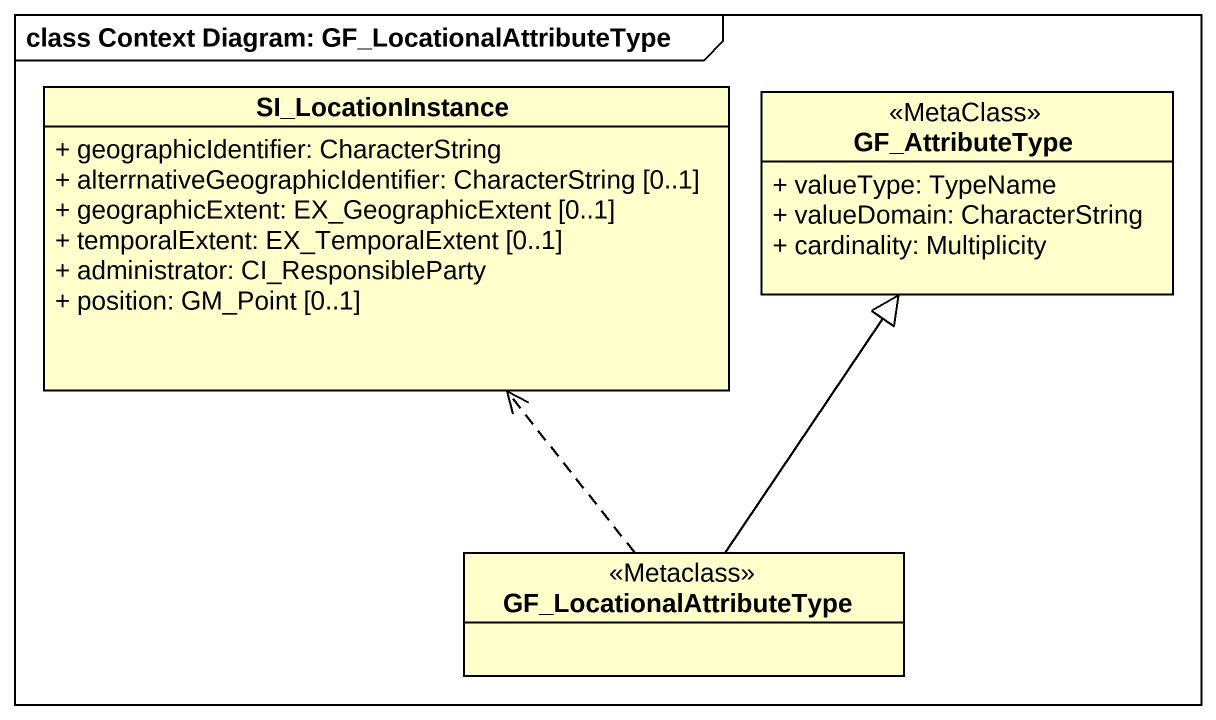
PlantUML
@startuml
mainframe class Context Diagram: GF_LocationalAttributeType
hide circle
hide empty members
skinparam classAttributeIconSize 0
class SI_LocationInstance {
  + geographicIdentifier: CharacterString
  + alterrnativeGeographicIdentifier: CharacterString [0..1]
  + geographicExtent: EX_GeographicExtent [0..1]
  + temporalExtent: EX_TemporalExtent [0..1]
  + administrator: CI_ResponsibleParty
  + position: GM_Point [0..1]
}
class GF_AttributeType <<MetaClass>> {
  + valueType: TypeName
  + valueDomain: CharacterString
  + cardinality: Multiplicity
}
class GF_LocationalAttributeType <<Metaclass>>
GF_LocationalAttributeType .up.> SI_LocationInstance
GF_LocationalAttributeType -up-|> GF_AttributeType
@enduml
